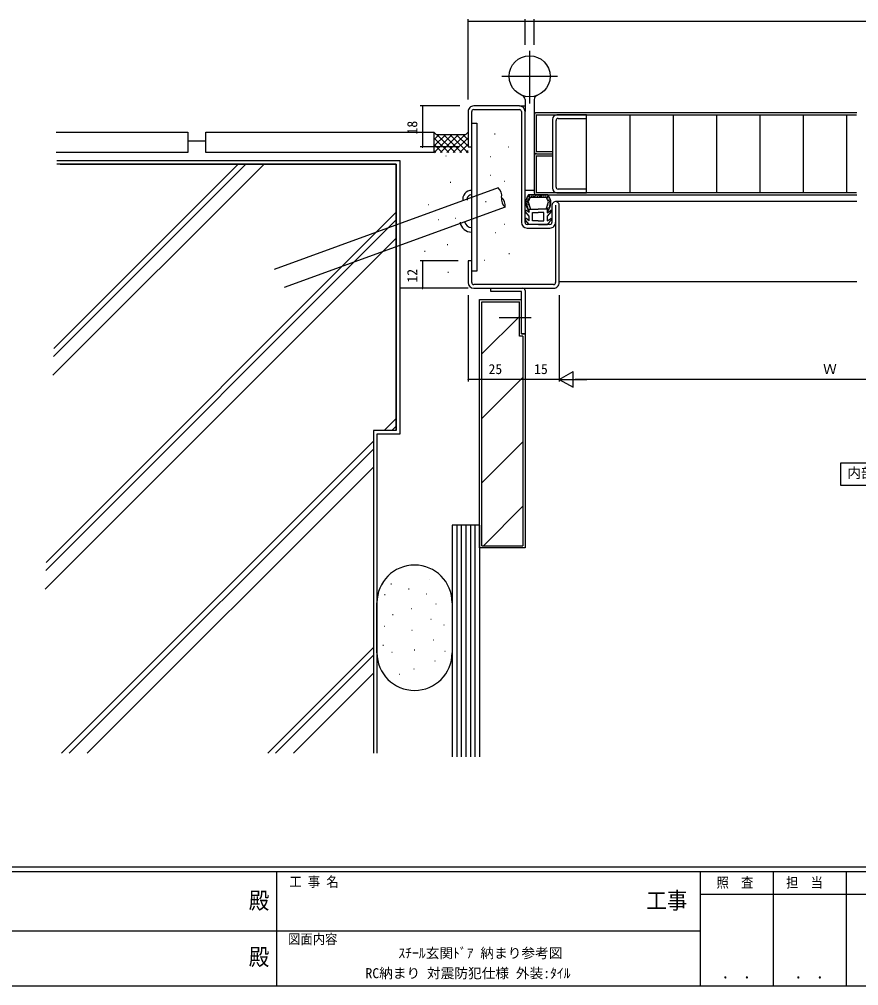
# Model space of a CAD drawing. Units: millimetres, scale not verified. Extents: x -567 to 567, y -403 to 403.
# Drawn here: x -125.5 to 242.8, y -403 to 21.1 of the extents above; entities that cross this region are included whole.
import ezdxf
from ezdxf.enums import TextEntityAlignment as Align

# ---------------------------------------------------------------- set-up
doc = ezdxf.new("R2010")
doc.units = ezdxf.units.MM
doc.header["$LTSCALE"] = 2
for name, color, linetype in [('0-1_USER1', 3, 'Continuous'), ('0-2_YKK_11', 7, 'Continuous'), ('0-3_YKK_12', 2, 'Continuous'), ('0-4_YKK_13', 4, 'Continuous'), ('0-5_YKK_D', 6, 'Continuous'), ('0-6_YKK_ZWAK', 7, 'Continuous'), ('0-7_YSS_K', 3, 'Continuous')]:
    doc.layers.add(name, color=color, linetype=linetype)
doc.styles.add('ＭＳ ゴシック', font='')
doc.styles.get('ＭＳ ゴシック').set_extended_font_data('MS Gothic')

msp = doc.modelspace()

# ---------------------------------------------------------------- linework, layer by layer
at = {"layer": '0-1_USER1'}
msp.add_lwpolyline([(234.981, -183.501), (234.981, -173.501), (251.301, -173.501), (251.301, -183.501)], close=True, dxfattribs=at)
at = {"layer": '0-2_YKK_11'}
for p, q in [((93.914, -16.911), (73.914, -16.911)), ((73.914, -18.511), (93.914, -18.511)), ((94.814, -19.411), (94.814, -68.011)), ((96.414, -68.011), (96.414, -19.411)), ((123.414, -20.811), (110.414, -20.811)), ((108.414, -22.811), (108.414, -53.011)), ((110.014, -52.511), (110.014, -23.311)), ((110.414, -55.011), (123.414, -55.011)), ((108.214, -60.511), (108.214, -68.011)), ((109.814, -60.511), (109.814, -94.411)), ((111.414, -94.411), (111.414, -60.511)), ((107.314, -68.911), (97.314, -68.911)), ((97.314, -70.511), (107.314, -70.511)), ((108.914, -95.311), (73.914, -95.311)), ((73.914, -96.911), (108.914, -96.911))]:
    msp.add_line(p, q, dxfattribs=at)
for points in [[(71.414, -19.411), (71.414, -34.911), (73.014, -34.911), (73.014, -19.411)], [(110.914, -22.411), (123.414, -22.411), (123.414, -20.811)], [(123.414, -55.011), (123.414, -53.411), (110.914, -53.411)], [(73.014, -94.411), (73.014, -84.911), (71.414, -84.911), (71.414, -94.411)], [(96.414, -97.911), (96.414, -116.911), (94.914, -116.911), (94.914, -98.411), (81.414, -98.411), (81.414, -96.911), (95.414, -96.911)]]:
    msp.add_lwpolyline(points, dxfattribs=at)
for centre, radius, start, end in [((73.914, -19.411), 2.5, 90, 180.00027), ((93.914, -19.411), 2.5, 0.00027, 90), ((73.914, -19.411), 0.9, 90, 180.00027), ((93.914, -19.411), 0.9, 0.00027, 90), ((110.414, -22.811), 2, 90, 180), ((110.914, -23.311), 0.9, 90, 180), ((110.414, -53.011), 2, 180, 270), ((110.914, -52.511), 0.9, 180, 270), ((109.814, -60.511), 1.6, 0.00027, 180.00082), ((97.314, -68.011), 2.5, 180.00027, 270), ((97.314, -68.011), 0.9, 180.00027, 270), ((107.314, -68.011), 0.9, 270, 359.9993), ((107.314, -68.011), 2.5, 270, 0.00027), ((73.914, -94.411), 2.5, 180.00027, 270), ((73.914, -94.411), 0.9, 180.00027, 270), ((95.414, -97.911), 1, 0, 90), ((108.914, -94.411), 0.9, 270, 0.00027), ((108.914, -94.411), 2.5, 270, 0.00027)]:
    msp.add_arc(centre, radius, start, end, dxfattribs=at)
at = {"layer": '0-3_YKK_12'}
for p, q in [((93.914, -16.911), (96.414, -16.911)), ((228.414, -58.911), (109.814, -58.911)), ((241.913, -58.911), (225.877, -58.911)), ((111.414, -93.911), (241.913, -93.911))]:
    msp.add_line(p, q, dxfattribs=at)
at = {"layer": '0-4_YKK_13'}
for p, q in [((98.414, 7.334), (98.414, -15.87)), ((86.238, -3.911), (110.711, -3.911)), ((96.414, -14.158), (96.414, -19.411)), ((100.414, -14.158), (100.414, -53.911)), ((101.314, -20.811), (241.866, -20.811)), ((101.314, -20.811), (101.314, -37.011)), ((241.913, -19.911), (101.414, -19.911)), ((123.414, -55.011), (123.414, -20.811)), ((142.414, -20.811), (142.414, -55.011)), ((161.414, -20.811), (161.414, -55.011)), ((180.414, -20.811), (180.414, -55.011)), ((199.414, -20.811), (199.414, -55.011)), ((218.414, -20.811), (218.414, -55.011)), ((237.414, -20.811), (237.414, -55.011)), ((73.014, -89.411), (73.014, -24.411)), ((73.014, -24.411), (75.314, -24.411)), ((75.314, -24.411), (75.314, -89.411)), ((108.414, -37.011), (101.314, -37.011)), ((101.414, -37.911), (108.414, -37.911)), ((100.414, -38.906), (100.414, -54.911)), ((101.314, -38.811), (101.314, -55.011)), ((101.314, -38.811), (108.414, -38.811)), ((96.414, -53.911), (100.414, -53.911)), ((241.866, -55.011), (101.314, -55.011)), ((97.139, -58.903), (97.339, -58.903)), ((97.27, -58.509), (97.47, -58.509)), ((97.342, -59.094), (97.542, -59.094)), ((97.437, -57.913), (97.637, -57.913)), ((97.544, -58.641), (97.744, -58.641)), ((97.652, -57.436), (97.852, -57.436)), ((97.676, -58.14), (97.876, -58.14)), ((97.711, -57.901), (97.911, -57.901)), ((106.461, -55.911), (97.976, -55.911)), ((97.986, -56.696), (98.186, -56.696)), ((98.177, -56.994), (98.377, -56.994)), ((98.236, -56.064), (98.436, -56.064)), ((98.332, -56.613), (98.532, -56.613)), ((98.699, -56.911), (105.738, -56.911)), ((99.012, -56.409), (99.212, -56.409)), ((99.298, -56.695), (99.498, -56.695)), ((99.745, -56.212), (99.945, -56.212)), ((100.013, -56.48), (100.213, -56.48)), ((100.46, -56.498), (100.66, -56.498)), ((100.817, -56.266), (101.017, -56.266)), ((101.085, -56.409), (101.285, -56.409)), ((101.413, -55.911), (228.414, -55.911)), ((101.746, -56.641), (101.946, -56.641)), ((102.086, -56.23), (102.286, -56.23)), ((102.533, -56.641), (102.733, -56.641)), ((102.819, -56.302), (103.019, -56.302)), ((103.212, -56.587), (103.412, -56.587)), ((103.641, -56.445), (103.841, -56.445)), ((104.231, -56.391), (104.431, -56.391)), ((104.302, -56.784), (104.502, -56.784)), ((105.142, -56.319), (105.342, -56.319)), ((105.823, -55.945), (106.023, -55.945)), ((105.946, -56.605), (106.146, -56.605)), ((106.014, -57.054), (106.214, -57.054)), ((106.133, -56.708), (106.333, -56.708)), ((106.252, -56.207), (106.452, -56.207)), ((106.419, -57.293), (106.619, -57.293)), ((106.551, -56.815), (106.751, -56.815)), ((106.61, -58.211), (106.81, -58.211)), ((106.825, -57.829), (107.025, -57.829)), ((107.028, -58.545), (107.228, -58.545)), ((107.052, -58.963), (107.252, -58.963)), ((107.35, -59.106), (107.55, -59.106)), ((225.877, -55.911), (241.913, -55.911)), ((98.219, -65.311), (96.474, -63.232)), ((98.219, -63.692), (96.871, -62.79)), ((96.936, -60.299), (97.136, -60.299)), ((97.127, -59.666), (97.327, -59.666)), ((97.306, -59.69), (97.506, -59.69)), ((97.468, -60.714), (97.668, -60.714)), ((97.473, -60.382), (97.673, -60.382)), ((97.515, -61.136), (97.715, -61.136)), ((97.573, -61.523), (97.773, -61.523)), ((97.7, -60.215), (97.9, -60.215)), ((97.902, -62.145), (98.102, -62.145)), ((98.219, -62.211), (102.219, -62.211)), ((98.219, -63.692), (98.219, -62.211)), ((106.219, -62.211), (102.219, -62.211)), ((106.141, -63.783), (107.588, -62.815)), ((106.148, -61.875), (106.348, -61.875)), ((106.219, -63.777), (106.219, -62.211)), ((106.301, -65.263), (107.984, -63.258)), ((106.441, -61.547), (106.641, -61.547)), ((106.5, -62.251), (106.7, -62.251)), ((106.777, -60.287), (106.977, -60.287)), ((106.922, -61.371), (107.122, -61.371)), ((106.98, -60.808), (107.18, -60.808)), ((107.183, -59.786), (107.383, -59.786)), ((107.338, -60.394), (107.538, -60.394)), ((107.386, -59.643), (107.586, -59.643)), ((98.219, -68.911), (96.474, -66.832)), ((98.219, -67.292), (96.871, -66.39)), ((98.219, -67.292), (98.219, -65.311)), ((99.719, -63.711), (102.219, -63.711)), ((99.719, -67.411), (99.719, -63.711)), ((102.219, -67.411), (99.719, -67.411)), ((104.719, -63.711), (102.219, -63.711)), ((102.219, -67.411), (104.719, -67.411)), ((104.719, -67.411), (104.719, -63.711)), ((106.141, -67.383), (107.588, -66.415)), ((106.219, -65.311), (106.301, -65.263)), ((106.219, -67.377), (106.219, -65.311)), ((106.301, -68.863), (107.984, -66.858)), ((102.314, -68.911), (98.219, -68.911)), ((102.314, -68.911), (106.219, -68.911)), ((106.219, -68.911), (106.301, -68.863)), ((75.314, -89.411), (73.014, -89.411)), ((99.128, -109.911), (85.047, -109.911))]:
    msp.add_line(p, q, dxfattribs=at)
for points in [[(98.699, -56.911), (97.737, -59.017), (98.643, -61.8)], [(105.794, -61.8), (106.7, -59.017), (105.738, -56.911)]]:
    msp.add_lwpolyline(points, dxfattribs=at)
msp.add_circle((98.414, -3.911), 9, dxfattribs=at)
for centre, radius, start, end in [((94.414, -14.158), 2, 0, 68.67655), ((102.414, -14.158), 2, 111.32386, 180), ((101.414, -20.911), 1, 90, 180), ((101.414, -36.911), 1, 180, 270), ((101.414, -38.911), 1, 90, 180), ((101.414, -54.911), 1, 180, 270), ((102.219, -59.411), 5.5, 140.48036, 223.34175), ((102.219, -59.411), 5.5, 316.65824, 39.51963), ((96.704, -63.039), 0.3, 56.21114, 220.00244), ((102.219, -59.411), 4.3, 213.7499, 220.62928), ((102.219, -59.411), 4.3, 319.37051, 326.2499), ((107.754, -63.065), 0.3, 319.99756, 123.78886), ((96.704, -66.639), 0.3, 56.21114, 220.00244), ((107.754, -66.665), 0.3, 319.99756, 123.78886)]:
    msp.add_arc(centre, radius, start, end, dxfattribs=at)
at = {"layer": '0-5_YKK_D'}
for p, q in [((71.414, -14.154), (71.414, 21.089)), ((96.414, 20.089), (71.414, 20.089)), ((96.414, 9.908), (96.414, 21.089)), ((96.414, 9.908), (96.414, 21.089)), ((100.414, 20.089), (96.414, 20.089)), ((100.414, 9.908), (100.414, 21.089)), ((100.414, 9.908), (100.414, 21.089)), ((358.414, 20.089), (100.414, 20.089)), ((67.813, -16.911), (50.414, -16.911)), ((51.414, -16.911), (51.414, -34.911)), ((67.597, -34.911), (50.414, -34.911)), ((66.997, -84.911), (50.414, -84.911)), ((51.414, -84.911), (51.414, -96.911)), ((66.853, -96.911), (50.414, -96.911)), ((71.414, -99.911), (71.412, -137.91)), ((111.414, -99.911), (111.414, -137.911)), ((111.414, -99.911), (111.414, -137.911)), ((96.414, -117.911), (96.413, -137.912)), ((96.414, -117.911), (96.414, -137.911)), ((111.414, -136.911), (117.477, -133.411)), ((117.477, -140.411), (117.477, -133.411)), ((96.413, -136.912), (71.412, -136.91)), ((111.414, -136.911), (96.414, -136.911)), ((111.414, -136.911), (117.477, -140.411)), ((111.414, -136.911), (123.539, -136.911)), ((340.414, -136.91), (118.414, -136.911))]:
    msp.add_line(p, q, dxfattribs=at)
for centre, start, end in [((71.414, 20.089), 0, 180), ((71.414, 20.089), 180, 0), ((96.414, 20.089), 0, 180), ((96.414, 20.089), 0, 180), ((96.414, 20.089), 180, 0), ((96.414, 20.089), 180, 0), ((100.414, 20.089), 0, 180), ((100.414, 20.089), 0, 180), ((100.414, 20.089), 180, 0), ((100.414, 20.089), 180, 0), ((51.414, -16.911), 90, 270), ((51.414, -16.911), 270, 90), ((51.414, -34.911), 90, 270), ((51.414, -34.911), 270, 90), ((51.414, -84.911), 90.00027, 270.00027), ((51.414, -84.911), 270.00027, 90.00027), ((51.414, -96.911), 90.00027, 270.00027), ((51.414, -96.911), 270.00027, 90.00027), ((71.412, -136.91), 359.99717, 179.99717), ((71.412, -136.91), 179.99717, 359.99717), ((96.413, -136.912), 359.99717, 179.99717), ((96.413, -136.912), 179.99717, 359.99717), ((96.414, -136.911), 0.00027, 180.00027), ((96.414, -136.911), 180.00027, 0.00027)]:
    msp.add_arc(centre, 0.106, start, end, dxfattribs=at)
at = {"layer": '0-6_YKK_ZWAK'}
for p, q in [((537.3, -351), (-562.7, -351)), ((483.3, -353), (-562.7, -353)), ((-12.7, -353), (-12.7, -403)), ((173.3, -353), (173.3, -403)), ((205.3, -353), (205.3, -403)), ((237.3, -353), (237.3, -403)), ((270.706, -362.999), (173.3, -362.999)), ((-194.7, -378.999), (-10.7, -378.999)), ((-10.7, -378.999), (173.3, -378.999)), ((-562.7, -403), (483.3, -403))]:
    msp.add_line(p, q, dxfattribs=at)
at = {"layer": '0-7_YSS_K'}
for p, q in [((56.414, -28.412), (57.414, -29.412)), ((64.443, -29.412), (56.414, -37.442)), ((61.615, -29.412), (56.414, -34.613)), ((58.787, -29.412), (56.414, -31.785)), ((57.414, -29.412), (70.414, -29.412)), ((65.728, -37.412), (57.728, -29.412)), ((67.272, -29.412), (59.272, -37.412)), ((68.556, -37.412), (60.556, -29.412)), ((70.1, -29.412), (62.1, -37.412)), ((71.414, -37.441), (63.384, -29.412)), ((71.414, -34.613), (66.213, -29.412)), ((71.414, -31.785), (69.041, -29.412)), ((71.414, -28.412), (70.414, -29.412)), ((83.063, -29.184), (83.263, -29.184)), ((-43.586, -32.412), (-51.586, -32.412)), ((62.899, -37.412), (56.414, -30.927)), ((60.071, -37.412), (56.414, -33.755)), ((71.414, -30.927), (64.929, -37.412)), ((71.414, -33.755), (67.757, -37.412)), ((-51.586, -37.412), (-109.3, -37.412)), ((57.242, -37.412), (56.414, -36.584)), ((71.414, -36.584), (70.585, -37.412)), ((89.005, -34.796), (89.205, -34.796)), ((-108.97, -40.911), (41.414, -40.911)), ((41.414, -40.911), (41.414, -160.911)), ((61.606, -38.757), (61.806, -38.757)), ((81.083, -39.087), (81.283, -39.087)), ((-110.816, -135.111), (-18.116, -42.411)), ((-110.524, -126.899), (-26.035, -42.411)), ((-110.399, -123.38), (-29.429, -42.411)), ((39.914, -42.411), (-108.97, -42.411)), ((39.914, -159.411), (39.914, -42.411)), ((63.587, -50.311), (63.787, -50.311)), ((81.083, -47.34), (81.283, -47.34)), ((87.355, -49.981), (87.555, -49.981)), ((84.577, -52.908), (-13.722, -88.686)), ((79.102, -58.894), (79.302, -58.894)), ((-113.733, -217.224), (39.914, -63.577)), ((87.656, -61.366), (-9.213, -96.623)), ((54.014, -60.214), (54.214, -60.214)), ((-113.858, -220.743), (39.914, -66.971)), ((58.305, -66.816), (58.505, -66.816)), ((65.898, -66.156), (66.098, -66.156)), ((87.355, -68.797), (87.555, -68.797)), ((-114.149, -228.954), (39.914, -74.89)), ((83.393, -72.428), (83.593, -72.428)), ((62.266, -77.71), (62.466, -77.71)), ((52.363, -80.681), (52.563, -80.681)), ((78.442, -84.642), (78.642, -84.642)), ((89.335, -81.671), (89.535, -81.671)), ((62.596, -89.924), (62.796, -89.924)), ((71.414, -96.911), (41.414, -96.911)), ((76.414, -101.914), (94.914, -101.914)), ((76.414, -210.914), (76.414, -101.914)), ((77.414, -102.914), (93.914, -102.914)), ((77.414, -209.914), (77.414, -102.914)), ((94.914, -116.911), (94.914, -101.914)), ((93.914, -109.277), (77.414, -125.777)), ((94.914, -116.911), (96.414, -116.911)), ((95.414, -117.914), (95.414, -209.914)), ((95.414, -136.061), (77.414, -154.061)), ((34.59, -159.411), (39.914, -154.086)), ((39.914, -159.411), (29.914, -159.411)), ((41.414, -160.911), (31.414, -160.911)), ((37.984, -159.411), (39.914, -157.481)), ((-106.999, -301), (29.914, -164.086)), ((95.414, -164.345), (77.414, -182.345)), ((-103.605, -301), (29.914, -167.481)), ((-95.686, -301), (29.914, -175.4)), ((95.414, -192.63), (78.13, -209.914)), ((66.414, -200.911), (66.414, -302.5)), ((68.414, -200.911), (68.414, -302.5)), ((70.414, -200.911), (70.414, -302.5)), ((72.414, -200.911), (72.414, -302.5)), ((74.414, -200.911), (74.414, -302.5)), ((76.414, -200.911), (76.414, -302.5)), ((77.414, -209.914), (95.414, -209.914)), ((37.775, -226.739), (37.575, -226.739)), ((54.576, -224.835), (54.676, -224.835)), ((54.576, -224.835), (54.676, -224.835)), ((34.961, -231.489), (34.761, -231.489)), ((45.516, -229.026), (45.316, -229.026)), ((53.091, -231.017), (53.191, -231.017)), ((31.414, -256.915), (31.414, -234.915)), ((57.298, -235.468), (57.398, -235.468)), ((64.414, -234.915), (64.414, -256.915)), ((38.479, -240.285), (38.279, -240.285)), ((46.571, -237.646), (46.371, -237.646)), ((34.785, -245.387), (34.585, -245.387)), ((55.071, -242.144), (55.171, -242.144)), ((60.762, -244.617), (60.862, -244.617)), ((46.923, -247.146), (46.723, -247.146)), ((34.257, -253.655), (34.057, -253.655)), ((56.308, -251.294), (56.408, -251.294)), ((-16.49, -301), (29.914, -254.596)), ((-13.096, -301), (29.914, -257.99)), ((38.127, -256.822), (37.927, -256.822)), ((47.979, -255.766), (47.779, -255.766)), ((61.257, -256.239), (61.357, -256.239)), ((56.803, -260.443), (56.903, -260.443)), ((-5.176, -301), (29.914, -265.91)), ((41.47, -266.497), (41.27, -266.497)), ((47.803, -264.035), (47.603, -264.035))]:
    msp.add_line(p, q, dxfattribs=at)
for points in [[(-109.3, -28.412), (-51.586, -28.412), (-51.586, -37.412)], [(-107.523, -40.911), (41.414, -40.911), (41.414, -160.911), (31.414, -160.911), (31.414, -301)], [(-107.523, -42.411), (39.914, -42.411), (39.914, -159.411), (29.914, -159.411), (29.914, -301)], [(95.414, -117.914), (93.914, -117.914), (93.914, -102.914)], [(96.414, -116.911), (96.414, -210.914), (76.414, -210.914)], [(76.414, -200.911), (64.414, -200.911), (64.414, -302.5)]]:
    msp.add_lwpolyline(points, dxfattribs=at)
msp.add_lwpolyline([(56.414, -37.412), (-43.586, -37.412), (-43.586, -28.412), (56.414, -28.412)], close=True, dxfattribs=at)
for centre, radius, start, end in [((73.014, -57.947), 3.979, 90, 189.99993), ((81.685, -56.356), 4.5, 350.00002, 49.99998), ((73.014, -57.947), 2.024, 90, 189.99993), ((90.548, -57.918), 4.5, 169.99998, 230.00002), ((83.224, -60.584), 4.5, 349.99998, 50.00002), ((73.014, -67.086), 3.217, 189.99993, 270), ((73.014, -67.086), 5.213, 189.99993, 270), ((47.914, -234.915), 16.5, 0, 180), ((47.914, -256.915), 16.5, 180, 0)]:
    msp.add_arc(centre, radius, start, end, dxfattribs=at)

# ---------------------------------------------------------------- texts
at = {"layer": '0-1_USER1', "style": 'ＭＳ ゴシック'}
for s, p in [('内部', (237.861, -181.501)), ('ｽﾁｰﾙ玄関ﾄﾞｱ 納まり参考図', (40.81, -392.213)), ('RC納まり 対震防犯仕様 外装:ﾀｲﾙ', (26.41, -401.035))]:
    msp.add_text(s, height=4.399, dxfattribs=at).set_placement(p, align=Align.BOTTOM_LEFT)
at = {"layer": '0-5_YKK_D', "style": 'ＭＳ ゴシック'}
for s, rotation, p in [('18', 90, (50.414, -29.431)), ('12', 90, (50.414, -94.431)), ('25', 359.997, (80.393, -135.911))]:
    msp.add_text(s, height=4.399, rotation=rotation, dxfattribs=at).set_placement(p, align=Align.BOTTOM_LEFT)
for s, p in [('15', (100.394, -135.911)), ('Ｗ', (227.174, -135.91))]:
    msp.add_text(s, height=4.399, dxfattribs=at).set_placement(p, align=Align.BOTTOM_LEFT)
at = {"layer": '0-6_YKK_ZWAK', "style": 'ＭＳ ゴシック', "width": 0.9}
for s, height, p in [('工 事 名', 4.399, (-6.968, -360.904)), ('照  査', 4.399, (180.427, -361.257)), ('担  当', 4.399, (210.949, -361.257)), ('殿', 7.331, (-24.817, -371.509)), ('工事', 7.331, (149.631, -371.509)), ('図面内容', 4.399, (-7.532, -386.069)), ('殿', 7.331, (-24.817, -396.254)), (' ． ．', 5.132, (179.664, -401.494)), (' ． ．', 5.132, (211.664, -401.494))]:
    msp.add_text(s, height=height, dxfattribs=at).set_placement(p, align=Align.BOTTOM_LEFT)

doc.saveas('drawing.dxf')
